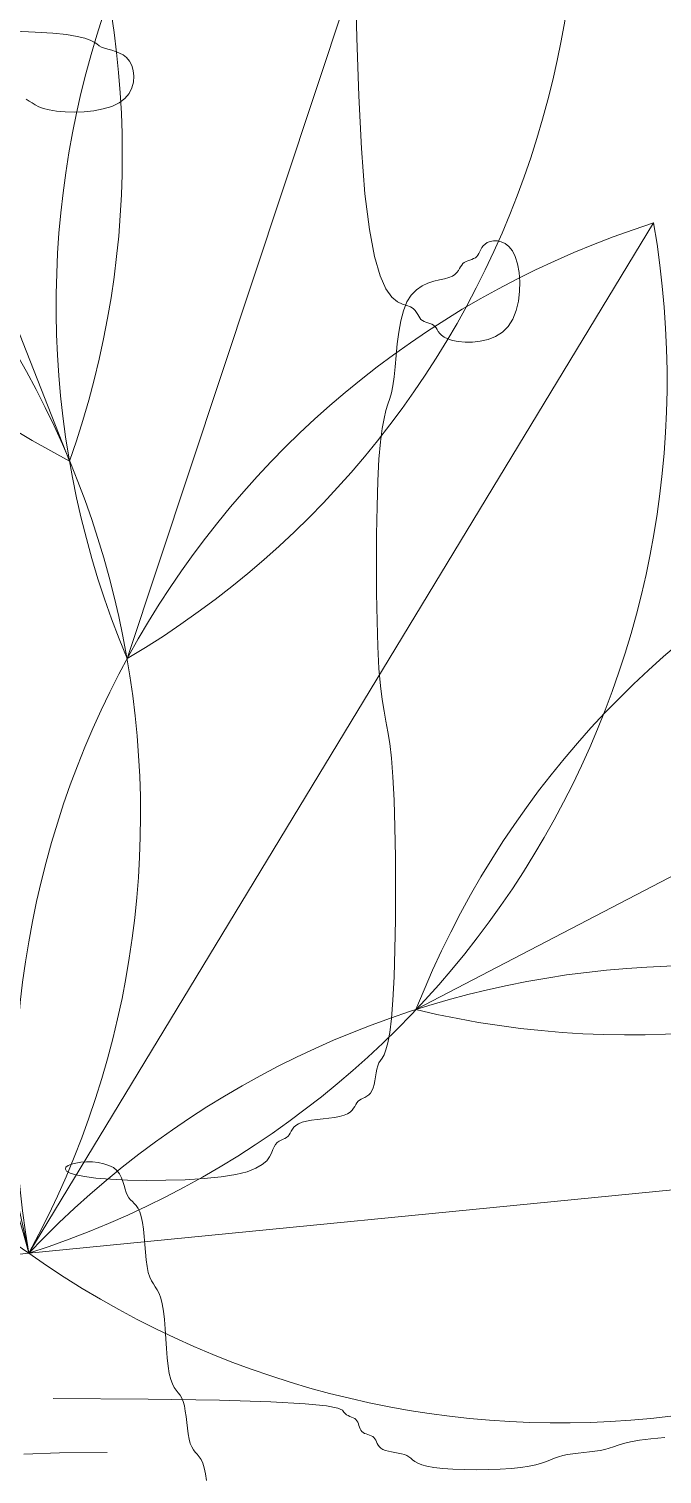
# Model space of a CAD drawing. Header units: millimetres. Extents: x 42 to 552, y 43 to 535.
# Drawn here: x 284.074 to 284.1228, y 504.4002 to 504.5115 of the extents above; entities that cross this region are included whole.
import ezdxf

# ---------------------------------------------------------------- set-up
doc = ezdxf.new("R2010")
doc.units = ezdxf.units.MM
doc.header["$LTSCALE"] = 0.75
doc.header["$MEASUREMENT"] = 0
doc.layers.add('Gramado', color=9, linetype='Continuous', lineweight=0)

# ---------------------------------------------------------------- blocks, each defined once
blk = doc.blocks.new('arbusto8vista')
for p, q in [((-0.4730812241311924, 0.1787414757518064), (-0.4728500278470165, 0.1694306991952459)), ((-0.7632335636335483, 0.1703148990838486), (-0.7663862085888979, 0.170440920839809)), ((-0.7605348995517716, 0.1701384686254812), (-0.7632335636335483, 0.1703148990838486)), ((-0.7584016097858921, 0.1699137298273428), (-0.7605348995517716, 0.1701384686254812)), ((-0.7567853537161966, 0.1696511845024133), (-0.7584016097858921, 0.1699137298273428)), ((-0.7555978572073911, 0.1693634348262805), (-0.7567853537161966, 0.1696511845024133)), ((-0.7547508461242387, 0.1690630829745601), (-0.7555978572073911, 0.1693634348262805)), ((-0.4728500278470165, 0.1694306991952459), (-0.4725431657886645, 0.1605105845920889)), ((-0.7541560463315022, 0.1687627311228255), (-0.7547508461242387, 0.1690630829745601)), ((-0.7537251836938879, 0.1684749814467068), (-0.7541560463315022, 0.1687627311228255)), ((-0.7533699840761585, 0.1682124361217632), (-0.7537251836938879, 0.1684749814467068)), ((-0.7530021733430203, 0.1679876973236247), (-0.7533699840761585, 0.1682124361217632)), ((-0.7525523932672513, 0.1678070661909032), (-0.7530021733430203, 0.1679876973236247)), ((-0.7520269492534908, 0.1676516397143786), (-0.7525523932672513, 0.1678070661909032)), ((-0.7514510626143931, 0.1674962138478691), (-0.7520269492534908, 0.1676516397143786)), ((-0.750849954662641, 0.1673155845451646), (-0.7514510626143931, 0.1674962138478691)), ((-0.7502488467109174, 0.1670845477600977), (-0.750849954662641, 0.1673155845451646)), ((-0.7496729600718197, 0.1667778994464868), (-0.7502488467109174, 0.1670845477600977)), ((-0.7491475160580592, 0.1663704355581075), (-0.7496729600718197, 0.1667778994464868)), ((-0.7486977359822902, 0.1658369520488066), (-0.7491475160580592, 0.1663704355581075)), ((-0.7483477902308664, 0.1651627465328573), (-0.7486977359822902, 0.1658369520488066)), ((-0.7481176454850527, 0.1643751232665807), (-0.7483477902308664, 0.1651627465328573)), ((-0.7483351748309701, 0.161709806133473), (-0.7480924220301404, 0.1626108471501055)), ((-0.7480262174998131, 0.1635118881667381), (-0.7481176454850527, 0.1643751232665807)), ((-0.7480924220301404, 0.1626108471501055), (-0.7480262174998131, 0.1635118881667381)), ((-0.749425988264079, 0.1600589477673395), (-0.748773391657295, 0.1608465710336304)), ((-0.748773391657295, 0.1608465710336304), (-0.7483351748309701, 0.161709806133473)), ((-0.4725431657886645, 0.1605105845920889), (-0.4721354166434537, 0.1523717938957958)), ((-0.7646290812679126, 0.1599728698063103), (-0.7641467243901161, 0.1596851201301774)), ((-0.7641467243901161, 0.1596851201301774), (-0.7636958948417316, 0.159384768278457)), ((-0.7636958948417316, 0.159384768278457), (-0.7632198448987708, 0.1590844164267224)), ((-0.7632198448987708, 0.1590844164267224), (-0.7626618268373306, 0.1587966667505896)), ((-0.7626618268373306, 0.1587966667505896), (-0.7619650929333943, 0.1585341214256601)), ((-0.7619650929333943, 0.1585341214256601), (-0.7610728954630304, 0.1583093826275217)), ((-0.7610728954630304, 0.1583093826275217), (-0.7599484534600265, 0.1581350524809295)), ((-0.7599484534600265, 0.1581350524809295), (-0.7586348529892177, 0.15802373290731)), ((-0.7556923879346584, 0.1580405329614081), (-0.7541896289960732, 0.1581938563302856)), ((-0.7541896289960732, 0.1581938563302856), (-0.7527499228800707, 0.1584605977545124)), ((-0.7527499228800707, 0.1584605977545124), (-0.7514363224092904, 0.1588533591046968)), ((-0.7514363224092904, 0.1588533591046968), (-0.7503118804062865, 0.1593847422514045)), ((-0.7503118804062865, 0.1593847422514045), (-0.749425988264079, 0.1600589477673395)), ((-0.7586348529892177, 0.15802373290731), (-0.7571951468732436, 0.1579880257772714)), ((-0.7571951468732436, 0.1579880257772714), (-0.7556923879346584, 0.1580405329614081)), ((-0.4721354166434537, 0.1523717938957958), (-0.4716015590987297, 0.145404989059756)), ((-0.4716015590987297, 0.145404989059756), (-0.4709268807986007, 0.1399021163677645)), ((-0.4709268807986007, 0.1399021163677645), (-0.4701387052143389, 0.1357602594249414)), ((-0.4523198851559869, 0.1380495973683651), (-0.4527696652317559, 0.1378773675843803)), ((-0.4517944411422263, 0.1381462144037755), (-0.4523198851559869, 0.1380495973683651)), ((-0.4512185545031286, 0.1381420146444299), (-0.4517944411422263, 0.1381462144037755)), ((-0.4506174465513766, 0.1380117940441181), (-0.4512185545031286, 0.1381420146444299)), ((-0.4542041405105977, 0.1359513350806481), (-0.4543838488283143, 0.1357265962825096)), ((-0.4540559604403995, 0.1362138804055917), (-0.4542041405105977, 0.1359513350806481)), ((-0.4539203924036883, 0.1365016300817103), (-0.4540559604403995, 0.1362138804055917)), ((-0.4537785201864608, 0.1368019819334449), (-0.4539203924036883, 0.1365016300817103)), ((-0.4536114275746854, 0.1371023337851653), (-0.4537785201864608, 0.1368019819334449)), ((-0.4534001983543021, 0.1373900834612982), (-0.4536114275746854, 0.1371023337851653)), ((-0.4531259163113361, 0.1376526287862276), (-0.4534001983543021, 0.1373900834612982)), ((-0.4527696652317559, 0.1378773675843803), (-0.4531259163113361, 0.1376526287862276)), ((-0.450016338599653, 0.1377303485566728), (-0.4506174465513766, 0.1380117940441181)), ((-0.4494404519605553, 0.1372724741358837), (-0.450016338599653, 0.1377303485566728)), ((-0.4489150079467947, 0.1366129667355835), (-0.4494404519605553, 0.1372724741358837)), ((-0.4484652278710257, 0.1357266223095621), (-0.4489150079467947, 0.1366129667355835)), ((-0.4701387052143389, 0.1357602594249414), (-0.4692748647740075, 0.1327777861667983)), ((-0.4572087288811133, 0.1335759030617965), (-0.4574399233290762, 0.1332755657486189)), ((-0.4570279752222746, 0.133876240374974), (-0.4572087288811133, 0.1335759030617965)), ((-0.4568724410398772, 0.134163976122565), (-0.4570279752222746, 0.133876240374974)), ((-0.4567169050212954, 0.1344265087389687), (-0.4568724410398772, 0.134163976122565)), ((-0.4565361458537893, 0.1346512366586268), (-0.4567169050212954, 0.1344265087389687)), ((-0.4563112476294577, 0.1348297588886282), (-0.4565361458537893, 0.1346512366586268)), ((-0.4560485160589565, 0.1349704767268634), (-0.4563112476294577, 0.1348297588886282)), ((-0.4557605622576943, 0.1350859920439262), (-0.4560485160589565, 0.1349704767268634)), ((-0.4554599973410518, 0.1351889067104253), (-0.4557605622576943, 0.1350859920439262)), ((-0.4551594324244093, 0.1352918225969404), (-0.4554599973410518, 0.1351889067104253)), ((-0.4548714786231471, 0.1354073415740658), (-0.4551594324244093, 0.1352918225969404)), ((-0.4546087470526459, 0.1355480655123813), (-0.4548714786231471, 0.1354073415740658)), ((-0.4543838488283143, 0.1357265962825096), (-0.4546087470526459, 0.1355480655123813)), ((-0.4481142312698125, 0.134602939197336), (-0.4484652278710257, 0.1357266223095621)), ((-0.4478767305756151, 0.1332902252811721), (-0.4481142312698125, 0.134602939197336)), ((-0.4692748647740075, 0.1327777861667983), (-0.4683731919056129, 0.130753064528804)), ((-0.4619166533821613, 0.1316268446506257), (-0.4628183043690228, 0.1312036265685634)), ((-0.4610150023953281, 0.1319240409767133), (-0.4619166533821613, 0.1316268446506257)), ((-0.4601511829184233, 0.13213932255141), (-0.4610150023953281, 0.1319240409767133)), ((-0.4593630264614035, 0.1323167963792997), (-0.4601511829184233, 0.13213932255141)), ((-0.4586883645341686, 0.1325005694649519), (-0.4593630264614035, 0.1323167963792997)), ((-0.4581545198429353, 0.13272529738461), (-0.4586883645341686, 0.1325005694649519)), ((-0.4577467798787893, 0.1329878300010279), (-0.4581545198429353, 0.13272529738461)), ((-0.4574399233290762, 0.1332755657486189), (-0.4577467798787893, 0.1329878300010279)), ((-0.4477653364446894, 0.1318514908290638), (-0.4478767305756151, 0.1332902252811721)), ((-0.4477926595334054, 0.1303497461089904), (-0.4477653364446894, 0.1318514908290638)), ((-0.4683731919056129, 0.130753064528804), (-0.4674715190372183, 0.1294844624464702)), ((-0.4674715190372183, 0.1294844624464702), (-0.4666076785968869, 0.12877034785528)), ((-0.4644702803029475, 0.1298026971182367), (-0.4651449422301539, 0.1287367717407903)), ((-0.4636821238459277, 0.1306102797259712), (-0.4644702803029475, 0.1298026971182367)), ((-0.4628183043690228, 0.1312036265685634), (-0.4636821238459277, 0.1306102797259712)), ((-0.447971310498076, 0.1288480013889171), (-0.4477926595334054, 0.1303497461089904)), ((-0.4666076785968869, 0.12877034785528), (-0.4658195030126251, 0.1284090886907165)), ((-0.4656787868449044, 0.1273883498304116), (-0.4660865262734717, 0.1258130905893324)), ((-0.4658195030126251, 0.1284090886907165), (-0.4651448247124961, 0.1281990528882773)), ((-0.4651449422301539, 0.1287367717407903), (-0.4656787868449044, 0.1273883498304116)), ((-0.4651448247124961, 0.1281990528882773), (-0.4646109671677721, 0.1279743140901246)), ((-0.4646109671677721, 0.1279743140901246), (-0.4642032180225613, 0.1277117687651952)), ((-0.4642032180225613, 0.1277117687651952), (-0.4638963559641809, 0.1274240190890623)), ((-0.4638963559641809, 0.1274240190890623), (-0.4636651596800334, 0.1271236672373419)), ((-0.4636651596800334, 0.1271236672373419), (-0.4634844078574076, 0.1268233153856073)), ((-0.4488330386806467, 0.1260965530206448), (-0.4483138999950427, 0.1274092669368088)), ((-0.4483138999950427, 0.1274092669368088), (-0.447971310498076, 0.1288480013889171)), ((-0.4660865262734717, 0.1258130905893324), (-0.466393381369528, 0.1240866064610913)), ((-0.4634844078574076, 0.1268233153856073), (-0.4633288791836492, 0.1265355657094887)), ((-0.4633288791836492, 0.1265355657094887), (-0.4631733523461037, 0.126273020384545)), ((-0.4631733523461037, 0.126273020384545), (-0.4629926060321168, 0.1260482815864066)), ((-0.4629926060321168, 0.1260482815864066), (-0.4627677241806794, 0.125869750765446)), ((-0.4627677241806794, 0.125869750765446), (-0.4625050117374201, 0.1257290264712907)), ((-0.4625050117374201, 0.1257290264712907), (-0.4622170788995845, 0.1256135065283104)), ((-0.4622170788995845, 0.1256135065283104), (-0.4619165358645034, 0.1255105887609318)), ((-0.4619165358645034, 0.1255105887609318), (-0.4616159928293939, 0.1254076709935674)), ((-0.4616159928293939, 0.1254076709935674), (-0.4613280599915868, 0.1252921510505871)), ((-0.4613280599915868, 0.1252921510505871), (-0.4610653475482991, 0.1251514267564318)), ((-0.4610653475482991, 0.1251514267564318), (-0.4608404656968617, 0.1249728959354712)), ((-0.4608404656968617, 0.1249728959354712), (-0.4606586685331138, 0.1247481571373328)), ((-0.4606586685331138, 0.1247481571373328), (-0.4604957857471561, 0.1244856118123892)), ((-0.4504408973627676, 0.1240865254823973), (-0.4495413372112012, 0.1249728699084187)), ((-0.4495413372112012, 0.1249728699084187), (-0.4488330386806467, 0.1260965530206448)), ((-0.466393381369528, 0.1240866064610913), (-0.4666245729866318, 0.1222845098892833)), ((-0.4604957857471561, 0.1244856118123892), (-0.4603202909277115, 0.1241978621362705)), ((-0.4603202909277115, 0.1241978621362705), (-0.4601006576634745, 0.1238975102845359)), ((-0.4601006576634745, 0.1238975102845359), (-0.4598053595431679, 0.1235971584328155)), ((-0.4598053595431679, 0.1235971584328155), (-0.4594028701554578, 0.1233094087566826)), ((-0.4594028701554578, 0.1233094087566826), (-0.458861663089067, 0.1230468634317532)), ((-0.458861663089067, 0.1230468634317532), (-0.4581502119326899, 0.1228221246336005)), ((-0.4581502119326899, 0.1228221246336005), (-0.4572506517811235, 0.1226498948496157)), ((-0.4572506517811235, 0.1226498948496157), (-0.4561997637536024, 0.1225532778142053)), ((-0.4561997637536024, 0.1225532778142053), (-0.4550479904754354, 0.122557477573551)), ((-0.4550479904754354, 0.122557477573551), (-0.4538457745719313, 0.1226876981738627)), ((-0.4538457745719313, 0.1226876981738627), (-0.4526435586684556, 0.1229691436613081)), ((-0.4526435586684556, 0.1229691436613081), (-0.4514917853902887, 0.1234270180820971)), ((-0.4514917853902887, 0.1234270180820971), (-0.4504408973627676, 0.1240865254823973)), ((-0.4668053219784269, 0.1204824133174753), (-0.4669608491985286, 0.1187559291892484)), ((-0.4666245729866318, 0.1222845098892833), (-0.4668053219784269, 0.1204824133174753)), ((-0.4669608491985286, 0.1187559291892484), (-0.4671163755004955, 0.117180669948155)), ((-0.4672971217379711, 0.1158322480377905), (-0.4675220035894085, 0.1147516202746459)), ((-0.4671163755004955, 0.117180669948155), (-0.4672971217379711, 0.1158322480377905)), ((-0.4677847160326962, 0.1138411209670522), (-0.4680726488705034, 0.1129684287962647)), ((-0.4675220035894085, 0.1147516202746459), (-0.4677847160326962, 0.1138411209670522)), ((-0.4683731919056129, 0.1120012224435243), (-0.468673734940694, 0.1108071805901005)), ((-0.4680726488705034, 0.1129684287962647), (-0.4683731919056129, 0.1120012224435243)), ((-0.4689616677785295, 0.1092539819172345), (-0.4692243802217888, 0.1072093051061955)), ((-0.468673734940694, 0.1108071805901005), (-0.4689616677785295, 0.1092539819172345)), ((-0.4692243802217888, 0.1072093051061955), (-0.4694492620732262, 0.1045408288382248)), ((-0.4694492620732262, 0.1045408288382248), (-0.4696258048351183, 0.101169790380041)), ((-0.4696258048351183, 0.101169790380041), (-0.4697519068078861, 0.09723166134010341)), ((-0.4697519068078861, 0.09723166134010341), (-0.4698275679915298, 0.09291547191232041)), ((-0.4698275679915298, 0.09291547191232041), (-0.4698527883861061, 0.08841025229062893)), ((-0.4698527883861061, 0.08841025229062893), (-0.4698275679915298, 0.08390503266893745)), ((-0.4698275679915298, 0.08390503266893745), (-0.4697519068078861, 0.07958884324115445)), ((-0.4697519068078861, 0.07958884324115445), (-0.4696258048351183, 0.07565071420121683)), ((-0.4696258048351183, 0.07565071420121683), (-0.4694492620732262, 0.07227967574301886)), ((-0.4694492620732262, 0.07227967574301886), (-0.4692243802217888, 0.06960069786539691)), ((-0.4692243802217888, 0.06960069786539691), (-0.4689616677785295, 0.06748250978672843)), ((-0.4689616677785295, 0.06748250978672843), (-0.468673734940694, 0.06572978053030454)), ((-0.468673734940694, 0.06572978053030454), (-0.4683731919056129, 0.06414717911941636)), ((-0.4683731919056129, 0.06414717911941636), (-0.4680726488705034, 0.06253937457735503)), ((-0.4680726488705034, 0.06253937457735503), (-0.4677847160326962, 0.06071103592739746)), ((-0.4677847160326962, 0.06071103592739746), (-0.4675220035894085, 0.05846683219284898)), ((-0.4675220035894085, 0.05846683219284898), (-0.4672971217379711, 0.05561143239700073)), ((-0.4672971217379711, 0.05561143239700073), (-0.4671205789761075, 0.05201566601915886)), ((-0.4671205789761075, 0.05201566601915886), (-0.4669944770033396, 0.04781500436280339)), ((-0.4669944770033396, 0.04781500436280339), (-0.4669188158196675, 0.04321107918742939)), ((-0.4669188158196675, 0.04321107918742939), (-0.4668935954251197, 0.03840552225256033)), ((-0.4668935954251197, 0.03840552225256033), (-0.4669188158196675, 0.03359996531769127)), ((-0.4669188158196675, 0.03359996531769127), (-0.4669944770033396, 0.02899604014231727)), ((-0.4669944770033396, 0.02899604014231727), (-0.4671205789761075, 0.02479537848596181)), ((-0.4671205789761075, 0.02479537848596181), (-0.4672971217379711, 0.02119961210811994)), ((-0.4672971217379711, 0.02119961210811994), (-0.4675220035894085, 0.01835786451665911)), ((-0.4675220035894085, 0.01835786451665911), (-0.4677847160326962, 0.01620922621286525)), ((-0.4677847160326962, 0.01620922621286525), (-0.4680726488705034, 0.01464027944641089)), ((-0.4683731919056129, 0.01353760646694013), (-0.468673734940694, 0.0127877895241113)), ((-0.4680726488705034, 0.01464027944641089), (-0.4683731919056129, 0.01353760646694013)), ((-0.4694492620732262, 0.01152129741201691), (-0.4696279066111799, 0.01107183069422035)), ((-0.4692243802217888, 0.01189305274699848), (-0.4694492620732262, 0.01152129741201691)), ((-0.4689616677785295, 0.01227741086756851), (-0.4692243802217888, 0.01189305274699848)), ((-0.468673734940694, 0.0127877895241113), (-0.4689616677785295, 0.01227741086756851)), ((-0.4699873020536245, 0.009370578164251242), (-0.4700902899984101, 0.00876988899933906)), ((-0.4698843159450234, 0.009971267329149214), (-0.4699873020536245, 0.009370578164251242)), ((-0.4697687210163224, 0.01054675275287309), (-0.4698843159450234, 0.009971267329149214)), ((-0.4696279066111799, 0.01107183069422035), (-0.4697687210163224, 0.01054675275287309)), ((-0.4707502696377617, 0.006863856046834371), (-0.4710130012082629, 0.006589765183520058)), ((-0.4705253714134301, 0.007219858916485578), (-0.4707502696377617, 0.006863856046834371)), ((-0.4703467140219857, 0.007669325634282131), (-0.4705253714134301, 0.007219858916485578)), ((-0.4702058904357784, 0.008194403575629394), (-0.4703467140219857, 0.007669325634282131)), ((-0.4700902899984101, 0.00876988899933906), (-0.4702058904357784, 0.008194403575629394)), ((-0.4733502514662291, 0.004531420816192622), (-0.473581445914192, 0.004231068964472229)), ((-0.4731694978073904, 0.004831772667927225), (-0.4733502514662291, 0.004531420816192622)), ((-0.473013963624993, 0.00511952234404589), (-0.4731694978073904, 0.004831772667927225)), ((-0.4728584276063827, 0.005382067668989521), (-0.473013963624993, 0.00511952234404589)), ((-0.4726776684389051, 0.005606806467127967), (-0.4728584276063827, 0.005382067668989521)), ((-0.4724527702145735, 0.005786387418552863), (-0.4726776684389051, 0.005606806467127967)), ((-0.4721900386440723, 0.005934462625972969), (-0.4724527702145735, 0.005786387418552863)), ((-0.4719020848428102, 0.006069935047790409), (-0.4721900386440723, 0.005934462625972969)), ((-0.4716015199261676, 0.006211707642393094), (-0.4719020848428102, 0.006069935047790409)), ((-0.4713009550095251, 0.006378683368183147), (-0.4716015199261676, 0.006211707642393094)), ((-0.4710130012082629, 0.006589765183520058), (-0.4713009550095251, 0.006378683368183147)), ((-0.4812864648152697, 0.002380649514321931), (-0.4818203094299918, 0.002155910716183485)), ((-0.4806118028880633, 0.002559180335282463), (-0.4812864648152697, 0.002380649514321931)), ((-0.479823646431015, 0.002699904629452021), (-0.4806118028880633, 0.002559180335282463)), ((-0.4789598269541102, 0.002815424572418124), (-0.479823646431015, 0.002699904629452021)), ((-0.4780581759672771, 0.002918342339796709), (-0.4789598269541102, 0.002815424572418124)), ((-0.4771565249804439, 0.003021260107175294), (-0.4780581759672771, 0.002918342339796709)), ((-0.4762927055035391, 0.003136780050141397), (-0.4771565249804439, 0.003021260107175294)), ((-0.4755045490464909, 0.003277504344310955), (-0.4762927055035391, 0.003136780050141397)), ((-0.4748298871192844, 0.003456035165257276), (-0.4755045490464909, 0.003277504344310955)), ((-0.4742960424280511, 0.003680773963409933), (-0.4748298871192844, 0.003456035165257276)), ((-0.4738883024639051, 0.003943319288339353), (-0.4742960424280511, 0.003680773963409933)), ((-0.473581445914192, 0.004231068964472229), (-0.4738883024639051, 0.003943319288339353)), ((-0.4836635261745243, 5.029726104055499e-05), (-0.4839262386177836, -9.77779463795514e-05)), ((-0.4834386443230869, 0.0002298782124654508), (-0.4836635261745243, 5.029726104055499e-05)), ((-0.4832578980856113, 0.0004546170106038971), (-0.4834386443230869, 0.0002298782124654508)), ((-0.4831023717836445, 0.0007171623355475276), (-0.4832578980856113, 0.0004546170106038971)), ((-0.4829468445635428, 0.001004912011666192), (-0.4831023717836445, 0.0007171623355475276)), ((-0.4827660955717477, 0.001305263863400796), (-0.4829468445635428, 0.001004912011666192)), ((-0.4825349039546438, 0.001605615715121189), (-0.4827660955717477, 0.001305263863400796)), ((-0.4822280488585875, 0.001893365391254065), (-0.4825349039546438, 0.001605615715121189)), ((-0.4818203094299918, 0.002155910716183485), (-0.4822280488585875, 0.001893365391254065)), ((-0.4857788870737636, -0.001832640954688713), (-0.4859859066212948, -0.002357718896035976)), ((-0.485590784658342, -0.00138317423689216), (-0.4857788870737636, -0.001832640954688713)), ((-0.4853659028069046, -0.001027171367240953), (-0.485590784658342, -0.00138317423689216)), ((-0.4851031903636454, -0.0007530805039266397), (-0.4853659028069046, -0.001027171367240953)), ((-0.4848152575258098, -0.0005419986885897288), (-0.4851031903636454, -0.0007530805039266397)), ((-0.4845147144907287, -0.0003750229628138868), (-0.4848152575258098, -0.0005419986885897288)), ((-0.4842141714556192, -0.0002332503682112019), (-0.4845147144907287, -0.0003750229628138868)), ((-0.4839262386177836, -9.77779463795514e-05), (-0.4842141714556192, -0.0002332503682112019)), ((-0.5176468273033663, -0.004558898900285158), (-0.5173200054495624, -0.004296366283881525)), ((-0.5173200054495624, -0.004296366283881525), (-0.5167977204883698, -0.004071638364223418)), ((-0.5167977204883698, -0.004071638364223418), (-0.5161230585611634, -0.003896266627293699)), ((-0.5161230585611634, -0.003896266627293699), (-0.5153349021041151, -0.003777602240518263)), ((-0.5153349021041151, -0.003777602240518263), (-0.5144710826272103, -0.003721946291676659)), ((-0.5144710826272103, -0.003721946291676659), (-0.5135694316403772, -0.003735599868591066)), ((-0.5135694316403772, -0.003735599868591066), (-0.5126677806535156, -0.003824864059055244)), ((-0.5126677806535156, -0.003824864059055244), (-0.5118039611766108, -0.003996039950862951)), ((-0.5118039611766108, -0.003996039950862951), (-0.511015804719591, -0.004255428631807945)), ((-0.511015804719591, -0.004255428631807945), (-0.5103411427923845, -0.004609331189683985)), ((-0.487414047269084, -0.004134582649555796), (-0.4883903145575061, -0.004710068073279672)), ((-0.4867341287977354, -0.003533893484657824), (-0.487414047269084, -0.004134582649555796)), ((-0.4862812012222264, -0.002933204319759852), (-0.4867341287977354, -0.003533893484657824)), ((-0.4859859066212948, -0.002357718896035976), (-0.4862812012222264, -0.002933204319759852)), ((-0.5177340489821631, -0.004846634647876158), (-0.5176468273033663, -0.004558898900285158)), ((-0.5175375334183343, -0.005146971961053737), (-0.5177340489821631, -0.004846634647876158)), ((-0.5170131435442045, -0.005447309274231316), (-0.5175375334183343, -0.005146971961053737)), ((-0.5161167422922119, -0.005735045021822316), (-0.5170131435442045, -0.005447309274231316)), ((-0.5148041925946814, -0.005997577638240159), (-0.5161167422922119, -0.005735045021822316)), ((-0.5130313573839942, -0.006222305557898267), (-0.5148041925946814, -0.005997577638240159)), ((-0.5107824733780149, -0.006397677294827986), (-0.5130313573839942, -0.006222305557898267)), ((-0.5081552724364258, -0.006516341681603421), (-0.5107824733780149, -0.006397677294827986)), ((-0.5103411427923845, -0.004609331189683985), (-0.509807298177634, -0.005058797907480539)), ((-0.509807298177634, -0.005058797907480539), (-0.5093995587490667, -0.005583875848827802)), ((-0.5093995587490667, -0.005583875848827802), (-0.5090927036530104, -0.006159361272551678)), ((-0.5090927036530104, -0.006159361272551678), (-0.5088615120359066, -0.00676005043746386)), ((-0.5052758602044491, -0.006571997630430815), (-0.5081552724364258, -0.006516341681603421)), ((-0.5022703423272503, -0.006558344053516407), (-0.5052758602044491, -0.006571997630430815)), ((-0.4992648244500799, -0.00646907986306644), (-0.5022703423272503, -0.006558344053516407)), ((-0.4963854122181033, -0.006297903971258734), (-0.4992648244500799, -0.00646907986306644)), ((-0.4937582112765142, -0.00603851529031374), (-0.4963854122181033, -0.006297903971258734)), ((-0.4915093272705349, -0.005684612732423489), (-0.4937582112765142, -0.00603851529031374)), ((-0.4897322885842357, -0.005235146014626935), (-0.4915093272705349, -0.005684612732423489)), ((-0.4883903145575061, -0.004710068073279672), (-0.4897322885842357, -0.005235146014626935)), ((-0.5088615120359066, -0.00676005043746386), (-0.5086807630441115, -0.007360739602361832)), ((-0.5086807630441115, -0.007360739602361832), (-0.5085252358240098, -0.007936225026085708)), ((-0.5085252358240098, -0.007936225026085708), (-0.508369709522043, -0.008461302967432971)), ((-0.508369709522043, -0.008461302967432971), (-0.5081889632845673, -0.008910769685229525)), ((-0.5081889632845673, -0.008910769685229525), (-0.5079640814331299, -0.009269923047938278)), ((-0.5079640814331299, -0.009269923047938278), (-0.5077013689898422, -0.00956606736269805)), ((-0.5077013689898422, -0.00956606736269805), (-0.507413436152035, -0.009837008546284665)), ((-0.507413436152035, -0.009837008546284665), (-0.5071128931169255, -0.01012055251547395)), ((-0.5071128931169255, -0.01012055251547395), (-0.5068123500818444, -0.01045450518705593)), ((-0.5068123500818444, -0.01045450518705593), (-0.5065244172440089, -0.01087667247780644)), ((-0.5065244172440089, -0.01087667247780644), (-0.5062617048007496, -0.01142486030450129)), ((-0.5062617048007496, -0.01142486030450129), (-0.5060368229493122, -0.01213687458393053)), ((-0.5060368229493122, -0.01213687458393053), (-0.5058581784113869, -0.01303581889800398)), ((-0.5058581784113869, -0.01303581889800398), (-0.505717364006216, -0.01408598748922429)), ((-0.505717364006216, -0.01408598748922429), (-0.505601769077515, -0.01523697226519971)), ((-0.505601769077515, -0.01523697226519971), (-0.5054987829689139, -0.01643836513356689)), ((-0.5054987829689139, -0.01643836513356689), (-0.5053957950241283, -0.01763975800191986)), ((-0.5053957950241283, -0.01763975800191986), (-0.50528019458676, -0.01879074277789528)), ((-0.50528019458676, -0.01879074277789528), (-0.5051393710005527, -0.01984091136911559)), ((-0.5051393710005527, -0.01984091136911559), (-0.5049607136091083, -0.02073985568318903)), ((-0.5049607136091083, -0.02073985568318903), (-0.5047358153847767, -0.02145502050652226)), ((-0.5047358153847767, -0.02145502050652226), (-0.5044730838142755, -0.02202526214051659)), ((-0.5044730838142755, -0.02202526214051659), (-0.5041851300130133, -0.02250728976534333)), ((-0.5041851300130133, -0.02250728976534333), (-0.5038845650963708, -0.02295781256120222)), ((-0.5038845650963708, -0.02295781256120222), (-0.5035840001797283, -0.02343353970823614)), ((-0.5035840001797283, -0.02343353970823614), (-0.5032960463784661, -0.02399118038664483)), ((-0.5032960463784661, -0.02399118038664483), (-0.5030333148079649, -0.0246874437766138)), ((-0.5030333148079649, -0.0246874437766138), (-0.5028084165836333, -0.02557903905830017)), ((-0.5028084165836333, -0.02557903905830017), (-0.5026297591922173, -0.02670272217052627)), ((-0.5026297591922173, -0.02670272217052627), (-0.5024889356059816, -0.028015436086676)), ((-0.5024889356059816, -0.028015436086676), (-0.5023733351686417, -0.0294541705387843)), ((-0.5023733351686417, -0.0294541705387843), (-0.5022703472238277, -0.03095591525887187)), ((-0.5022703472238277, -0.03095591525887187), (-0.5021673611152551, -0.03245765997894523)), ((-0.5021673611152551, -0.03245765997894523), (-0.5020517661865256, -0.03389639443105352)), ((-0.5020517661865256, -0.03389639443105352), (-0.5019109517813831, -0.03520910834720326)), ((-0.5019109517813831, -0.03520910834720326), (-0.5017323072434579, -0.03633279145942936)), ((-0.5017323072434579, -0.03633279145942936), (-0.5015074253920204, -0.03722333655981913)), ((-0.5015074253920204, -0.03722333655981913), (-0.5012447129487327, -0.03791224868068355)), ((-0.5012447129487327, -0.03791224868068355), (-0.5009567801109256, -0.03844993591440016)), ((-0.5009567801109256, -0.03844993591440016), (-0.5006562370758161, -0.03888680635336073)), ((-0.5006562370758161, -0.03888680635336073), (-0.500355694040735, -0.03927326808991438)), ((-0.500355694040735, -0.03927326808991438), (-0.5000677612028994, -0.0396597292164671)), ((-0.5000677612028994, -0.0396597292164671), (-0.4998050487596402, -0.04009659782539643)), ((-0.4998050487596402, -0.04009659782539643), (-0.4995801669082027, -0.04063428200906571)), ((-0.4995801669082027, -0.04063428200906571), (-0.499401522370249, -0.04130848752501493)), ((-0.499401522370249, -0.04130848752501493), (-0.4992607079651066, -0.04209611079129161)), ((-0.4992607079651066, -0.04209611079129161), (-0.4991451130364055, -0.04295934589114836)), ((-0.4991451130364055, -0.04295934589114836), (-0.4990421269278045, -0.04386038690776672)), ((-0.4990421269278045, -0.04386038690776672), (-0.4989391389830189, -0.0447614279243993)), ((-0.4989391389830189, -0.0447614279243993), (-0.4988235385456505, -0.04562466302424184)), ((-0.4988235385456505, -0.04562466302424184), (-0.4986827149594433, -0.04641228629053273)), ((-0.4986827149594433, -0.04641228629053273), (-0.4985040575679989, -0.04708649180646773)), ((-0.4985040575679989, -0.04708649180646773), (-0.4982791593436673, -0.04762312580884043)), ((-0.4982791593436673, -0.04762312580884043), (-0.498016427773166, -0.0480526431486652)), ((-0.498016427773166, -0.0480526431486652), (-0.4977284739719039, -0.04841915083052584)), ((-0.4977284739719039, -0.04841915083052584), (-0.4974279090552614, -0.04876675585900614)), ((-0.4974279090552614, -0.04876675585900614), (-0.4971273441386188, -0.04913956523867569)), ((-0.4971273441386188, -0.04913956523867569), (-0.4968393903373567, -0.04958168597411827)), ((-0.4968393903373567, -0.04958168597411827), (-0.4965766587668554, -0.05013722506990348)), ((-0.4965766587668554, -0.05013722506990348), (-0.4963517605425238, -0.05085028953064352)), ((-0.4963517605425238, -0.05085028953064352), (-0.4961710013750462, -0.05174923384473118)), ((-0.4961710013750462, -0.05174923384473118), (-0.4960154653564359, -0.05279940243593728))]:
    blk.add_line(p, q)
blk.add_arc((-0.6205543748945388, -0.08730209404862421), 0.1010134482592243, 341.308631008278, 63.3115099984355)
blk = doc.blocks.new('arbusto7vista')
for p, q in [((-0.5163606634823452, 0.7073706040454368), (-0.4482699433393691, 0.5347511128616844)), ((-0.3810045409790916, 0.680447189712666), (-0.4394167996755982, 0.5043170022373289)), ((-0.4946005522398309, 0.593919276521035), (-0.4545351143242442, 0.412732644589326)), ((-0.3583632501529905, 0.5714298639977216), (-0.4545351143242158, 0.412732644589326)), ((-0.2304148766705225, 0.5360579367811198), (-0.3949489559061021, 0.4502536730395832)), ((-0.6076497003231225, 0.5175646934127229), (-0.4545351143242442, 0.412732644589326)), ((-0.2698612704053005, 0.4308821977067083), (-0.4545351143240737, 0.4127326445886155)), ((-0.4361914540883731, 0.3902741822651876), (-0.4508227852010691, 0.3903350123610636)), ((-0.4251906772698248, 0.3901079133364931), (-0.4361914540883731, 0.3902741822651876)), ((-0.4172956208136611, 0.3898605376132878), (-0.4251906772698248, 0.3901079133364931)), ((-0.4119814507880619, 0.3895563871339647), (-0.4172956208136611, 0.3898605376132878)), ((-0.4087233332613209, 0.3892197939368316), (-0.4119814507880619, 0.3895563871339647)), ((-0.4069964343016181, 0.3888750900602531), (-0.4087233332613209, 0.3892197939368316)), ((-0.4062759199771619, 0.3885466075425654), (-0.4069964343016181, 0.3888750900602531)), ((-0.4060369563562176, 0.3882586784221189), (-0.4062759199771619, 0.3885466075425654)), ((-0.4058439852968263, 0.3880293264818704), (-0.4060369563562176, 0.3882586784221189)), ((-0.4056185518161897, 0.3878513424831453), (-0.4058439852968263, 0.3880293264818704)), ((-0.4053714767214274, 0.3877112089318473), (-0.4056185518161897, 0.3878513424831453)), ((-0.4051135808196022, 0.3875954083339082), (-0.4053714767214274, 0.3877112089318473)), ((-0.4048556849177771, 0.3874904231952456), (-0.4051135808196022, 0.3875954083339082)), ((-0.4046086098229864, 0.3873827360218058), (-0.4048556849177771, 0.3874904231952456)), ((-0.4043831763423782, 0.3872588293194781), (-0.4046086098229864, 0.3873827360218058)), ((-0.4041902052829585, 0.3871051855942085), (-0.4043831763423782, 0.3872588293194781)), ((-0.4040369104396291, 0.3869123425391479), (-0.4041902052829585, 0.3871051855942085)), ((-0.4039160775584492, 0.3866870585962943), (-0.4040369104396291, 0.3869123425391479)), ((-0.4038168853733168, 0.3864401473949499), (-0.4039160775584492, 0.3866870585962943)), ((-0.4037285126180734, 0.386182422564346), (-0.4038168853733168, 0.3864401473949499)), ((-0.403640138026617, 0.3859246977337278), (-0.4037285126180734, 0.386182422564346)), ((-0.4035409403328458, 0.3856777865323835), (-0.403640138026617, 0.3859246977337278)), ((-0.4034200982706011, 0.3854525025895441), (-0.4035409403328458, 0.3856777865323835)), ((-0.403266790573781, 0.3852596595344693), (-0.4034200982706011, 0.3854525025895441)), ((-0.4030738031414671, 0.3851064664025046), (-0.403266790573781, 0.3852596595344693)), ((-0.4028483505336169, 0.384985713853311), (-0.4030738031414671, 0.3851064664025046)), ((-0.4026012544753996, 0.3848865879526073), (-0.4028483505336169, 0.384985713853311)), ((-0.4023433366920131, 0.3847982747661547), (-0.4026012544753996, 0.3848865879526073)), ((-0.4020854189086549, 0.384709960359686), (-0.4023433366920131, 0.3847982747661547)), ((-0.4018383228504376, 0.384610830798934), (-0.4020854189086549, 0.384709960359686)), ((-0.4016128702425874, 0.3844900721496458), (-0.4018383228504376, 0.384610830798934)), ((-0.4014198828102735, 0.3843368704775543), (-0.4016128702425874, 0.3844900721496458)), ((-0.4012656733030155, 0.3841440165439849), (-0.4014198828102735, 0.3843368704775543)), ((-0.4011385185677625, 0.3839187198926197), (-0.4012656733030155, 0.3841440165439849)), ((-0.4010221864757568, 0.3836717947627335), (-0.4011385185677625, 0.3839187198926197)), ((-0.4009004448983546, 0.3834140553935725), (-0.4010221864757568, 0.3836717947627335)), ((-0.4007570617067984, 0.3831563160244258), (-0.4009004448983546, 0.3834140553935725)), ((-0.4005758047724157, 0.3829093908945254), (-0.4007570617067984, 0.3831563160244258)), ((-0.4003404419664491, 0.3826840942431744), (-0.4005758047724157, 0.3829093908945254)), ((-0.3645552532074987, 0.3829093908945254), (-0.3652063376923138, 0.3826840942431744)), ((-0.3638392383715825, 0.3831563160244258), (-0.3645552532074987, 0.3829093908945254)), ((-0.3629825447808344, 0.3834140553935725), (-0.3638392383715825, 0.3831563160244258)), ((-0.3619094240313814, 0.3836717947627335), (-0.3629825447808344, 0.3834140553935725)), ((-0.3605441277194643, 0.3839187198926197), (-0.3619094240313814, 0.3836717947627335)), ((-0.3588109074412102, 0.3841440165439849), (-0.3605441277194643, 0.3839187198926197)), ((-0.3566340147928884, 0.3843368704775543), (-0.3588109074412102, 0.3841440165439849)), ((-0.4498280905905006, 0.3819690061030485), (-0.4553316647539702, 0.3818027465532339)), ((-0.4425119353006721, 0.3820298327676142), (-0.4498280905905006, 0.3819690061030485)), ((-0.4000347411601979, 0.382491240309605), (-0.4003404419664491, 0.3826840942431744)), ((-0.3996487826684643, 0.3823380386375135), (-0.4000347411601979, 0.382491240309605)), ((-0.3991978965800058, 0.3822172799882253), (-0.3996487826684643, 0.3823380386375135)), ((-0.3987037254270263, 0.3821181504274733), (-0.3991978965800058, 0.3822172799882253)), ((-0.3981879117418146, 0.3820298360210046), (-0.3987037254270263, 0.3821181504274733)), ((-0.3976720980566029, 0.381941522834552), (-0.3981879117418146, 0.3820298360210046)), ((-0.3971779269036517, 0.3818423969338482), (-0.3976720980566029, 0.381941522834552)), ((-0.3967270408151649, 0.3817216443846547), (-0.3971779269036517, 0.3818423969338482)), ((-0.3963410823234312, 0.38156845125269), (-0.3967270408151649, 0.3817216443846547)), ((-0.3960299708841433, 0.3813756081976152), (-0.3963410823234312, 0.38156845125269)), ((-0.3957567336467491, 0.3811503242547758), (-0.3960299708841433, 0.3813756081976152)), ((-0.3954726746841857, 0.3809034130534172), (-0.3957567336467491, 0.3811503242547758)), ((-0.3951290980693329, 0.3806456882228133), (-0.3954726746841857, 0.3809034130534172)), ((-0.3742150187873392, 0.3809034130534172), (-0.3748715189548193, 0.3806456882228133)), ((-0.3736018059796038, 0.3811503242547758), (-0.3742150187873392, 0.3809034130534172)), ((-0.3729885959262162, 0.3813756081976152), (-0.3736018059796038, 0.3811503242547758)), ((-0.3723321040216945, 0.38156845125269), (-0.3729885959262162, 0.3813756081976152)), ((-0.3715998666972098, 0.3817216443846547), (-0.3723321040216945, 0.38156845125269)), ((-0.3708027045302913, 0.3818423969338482), (-0.3715998666972098, 0.3817216443846547)), ((-0.3699622591351215, 0.381941522834552), (-0.3708027045302913, 0.3818423969338482)), ((-0.3691001721257976, 0.3820298360210046), (-0.3699622591351215, 0.381941522834552)), ((-0.3682380851164737, 0.3821181504274733), (-0.3691001721257976, 0.3820298360210046)), ((-0.3673976397212755, 0.3822172799882253), (-0.3682380851164737, 0.3821181504274733)), ((-0.3666004775543854, 0.3823380386375135), (-0.3673976397212755, 0.3822172799882253)), ((-0.3658682402299007, 0.382491240309605), (-0.3666004775543854, 0.3823380386375135)), ((-0.3652063376923138, 0.3826840942431744), (-0.3658682402299007, 0.382491240309605)), ((-0.3946773078751846, 0.3803879633922094), (-0.3951290980693329, 0.3806456882228133)), ((-0.3940686081745923, 0.3801410521908508), (-0.3946773078751846, 0.3803879633922094)), ((-0.3932543030404929, 0.3799157682480114), (-0.3940686081745923, 0.3801410521908508)), ((-0.3921856965457948, 0.3797229251929508), (-0.3932543030404929, 0.3799157682480114)), ((-0.3908339318278706, 0.3795715343833592), (-0.3921856965457948, 0.3797229251929508)), ((-0.3892495082815799, 0.3794633980907918), (-0.3908339318278706, 0.3795715343833592)), ((-0.3875027643662747, 0.3793985163152627), (-0.3892495082815799, 0.3794633980907918)), ((-0.3856640385413073, 0.3793768890567435), (-0.3875027643662747, 0.3793985163152627)), ((-0.3838036692659728, 0.3793985163152627), (-0.3856640385413073, 0.3793768890567435)), ((-0.3819919949996233, 0.3794633980907918), (-0.3838036692659728, 0.3793985163152627)), ((-0.3802993542015543, 0.3795715343833592), (-0.3819919949996233, 0.3794633980907918)), ((-0.3787960853311461, 0.3797229251929508), (-0.3802993542015543, 0.3795715343833592)), ((-0.3775335896702074, 0.3799157682480114), (-0.3787960853311461, 0.3797229251929508)), ((-0.3764875197907998, 0.3801410521908508), (-0.3775335896702074, 0.3799157682480114)), ((-0.3756145910874977, 0.3803879633922094), (-0.3764875197907998, 0.3801410521908508)), ((-0.3748715189548193, 0.3806456882228133), (-0.3756145910874977, 0.3803879633922094))]:
    blk.add_line(p, q)
for centre, start, end in [((-0.3830323367404276, 0.6602235778670291), 160.525592060156, 242.5284710503145), ((-0.5815982700813151, 0.5818981390401206), 340.5255920601539, 62.52847105031081), ((-0.3089085090658727, 0.558785992235272), 120.6508448383217, 202.6537238284791), ((-0.5115128315888455, 0.6259781997147513), 300.6508448383195, 22.65372382847625), ((-0.5787782339490946, 0.4802821228638123), 331.4676105058073, 53.47048949596487), ((-0.3151736800507479, 0.4367675239629421), 107.7823411702163, 189.7852201603738), ((-0.4977246844264869, 0.5473949846241055), 287.782341170213, 9.78522016037135), ((-0.263331163376165, 0.398523203499721), 76.5405306696713, 158.5434096598286), ((-0.3620326692005165, 0.587788406320982), 256.5405306696697, 338.5434096598271), ((-0.5913870863194006, 0.3770840464358827), 14.60052126253937, 96.60340025269669), ((-0.4707977283279661, 0.5532132915661947), 194.600521262541, 276.6034002526983), ((-0.3517593858026373, 0.315591333005159), 54.61150502744244, 136.6143840176003), ((-0.3726369989267653, 0.5280235092901933), 234.6115050274406, 316.614384017598)]:
    blk.add_arc(centre, 0.141418827562914, start, end)

msp = doc.modelspace()

# ---------------------------------------------------------------- block references
at = {"layer": 'Gramado', "xscale": 0.5, "yscale": 0.5, "zscale": 0.5}
for name, p in [('arbusto8vista', (284.3357124952245, 504.4260773757332)), ('arbusto8vista', (284.4561385287025, 504.4260773757332)), ('arbusto7vista', (284.3013100503947, 504.2108161244648))]:
    msp.add_blockref(name, p, dxfattribs=at)

doc.saveas('drawing.dxf')
